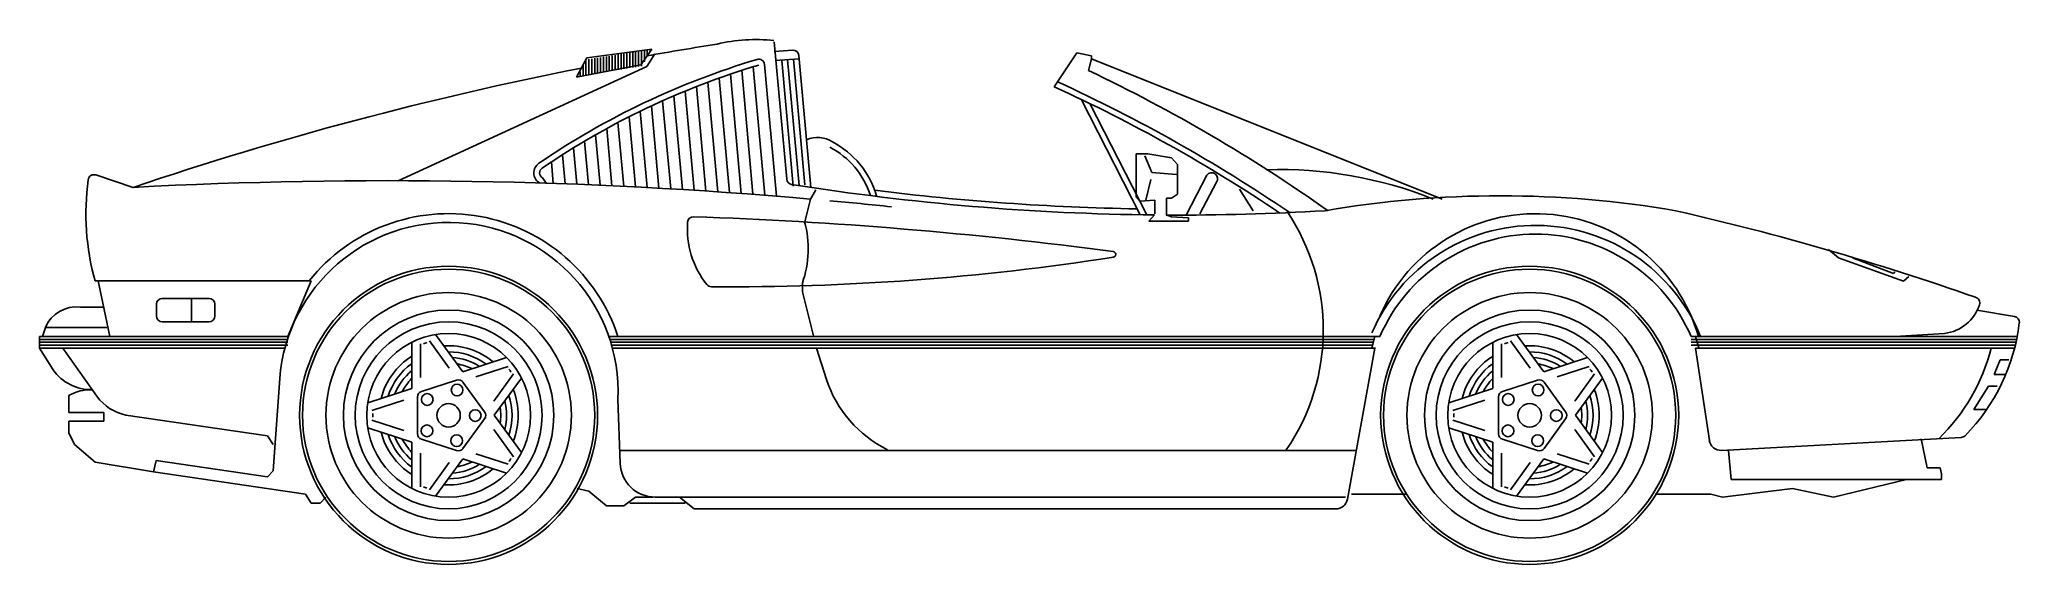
# Model space of a CAD drawing. Header units: millimetres. Extents: x -3277.7 to -3273.63, y 1929.45 to 1930.53.
import ezdxf

# ---------------------------------------------------------------- set-up
doc = ezdxf.new("R2010")
doc.units = ezdxf.units.MM
doc.header["$LTSCALE"] = 10
doc.layers.add('Veículos', color=2, linetype='Continuous')

msp = doc.modelspace()

# ---------------------------------------------------------------- linework, layer by layer
at = {"layer": 'Veículos'}
for p, q in [((-3276.5725, 1930.4882), (-3276.5939, 1930.4489)), ((-3276.4396, 1930.5063), (-3276.5725, 1930.4882)), ((-3276.5506, 1930.457), (-3276.5506, 1930.4883)), ((-3276.5446, 1930.458), (-3276.5446, 1930.4892)), ((-3276.5386, 1930.4589), (-3276.5386, 1930.4901)), ((-3276.5326, 1930.4599), (-3276.5326, 1930.4911)), ((-3276.5266, 1930.4608), (-3276.5266, 1930.492)), ((-3276.5206, 1930.4618), (-3276.5206, 1930.493)), ((-3276.5146, 1930.4627), (-3276.5146, 1930.4939)), ((-3276.5086, 1930.4637), (-3276.5086, 1930.4949)), ((-3276.5026, 1930.4646), (-3276.5026, 1930.4958)), ((-3276.4966, 1930.4656), (-3276.4966, 1930.4967)), ((-3276.4906, 1930.4665), (-3276.4906, 1930.4977)), ((-3276.4846, 1930.4675), (-3276.4846, 1930.4986)), ((-3276.4786, 1930.4684), (-3276.4786, 1930.4996)), ((-3276.4726, 1930.4694), (-3276.4726, 1930.5005)), ((-3276.4666, 1930.4703), (-3276.4666, 1930.5015)), ((-3276.4619, 1930.4742), (-3276.4396, 1930.5063)), ((-3276.4606, 1930.4713), (-3276.4606, 1930.5024)), ((-3276.4546, 1930.4801), (-3276.4546, 1930.5034)), ((-3276.4495, 1930.4703), (-3276.4331, 1930.4966)), ((-3276.4486, 1930.4918), (-3276.4486, 1930.5043)), ((-3276.4426, 1930.5035), (-3276.4426, 1930.5052)), ((-3276.188, 1930.5212), (-3276.1623, 1930.2393)), ((-3276.15, 1930.5043), (-3276.188, 1930.5016)), ((-3276.1372, 1930.4934), (-3276.1126, 1930.2224)), ((-3275.5666, 1930.4984), (-3275.6129, 1930.429)), ((-3275.5366, 1930.4924), (-3275.5666, 1930.4984)), ((-3275.5366, 1930.4864), (-3275.5366, 1930.4924)), ((-3276.9599, 1930.2356), (-3276.4495, 1930.4703)), ((-3276.5939, 1930.4489), (-3276.4619, 1930.4742)), ((-3276.5866, 1930.4513), (-3276.5866, 1930.4594)), ((-3276.5806, 1930.4523), (-3276.5806, 1930.4728)), ((-3276.5746, 1930.4532), (-3276.5746, 1930.4845)), ((-3276.5686, 1930.4542), (-3276.5686, 1930.4854)), ((-3276.5626, 1930.4551), (-3276.5626, 1930.4864)), ((-3276.5566, 1930.4561), (-3276.5566, 1930.4873)), ((-3276.278, 1930.455), (-3276.2558, 1930.2099)), ((-3276.2547, 1930.4627), (-3276.2316, 1930.2081)), ((-3276.2314, 1930.4701), (-3276.2074, 1930.2062)), ((-3276.2078, 1930.4747), (-3276.1832, 1930.2043)), ((-3276.1366, 1930.4864), (-3276.1857, 1930.4829)), ((-3276.1724, 1930.4831), (-3276.149, 1930.2251)), ((-3276.1605, 1930.4842), (-3276.137, 1930.2262)), ((-3276.1485, 1930.4853), (-3276.1251, 1930.2273)), ((-3275.5366, 1930.4864), (-3275.5426, 1930.4624)), ((-3274.8166, 1930.1984), (-3275.5366, 1930.4864)), ((-3276.394, 1930.4104), (-3276.3765, 1930.2179)), ((-3276.3709, 1930.4201), (-3276.3524, 1930.2164)), ((-3276.3477, 1930.4294), (-3276.3282, 1930.2149)), ((-3276.3245, 1930.4383), (-3276.3041, 1930.2133)), ((-3276.3013, 1930.4468), (-3276.2799, 1930.2116)), ((-3276.4861, 1930.3674), (-3276.473, 1930.2233)), ((-3276.4631, 1930.3788), (-3276.4489, 1930.222)), ((-3276.4401, 1930.3897), (-3276.4247, 1930.2207)), ((-3276.4171, 1930.4003), (-3276.4006, 1930.2194)), ((-3275.5578, 1930.4032), (-3275.4365, 1930.1661)), ((-3275.5399, 1930.3945), (-3275.4229, 1930.1659)), ((-3276.5547, 1930.3305), (-3276.5453, 1930.2267)), ((-3276.5319, 1930.3432), (-3276.5212, 1930.2256)), ((-3276.509, 1930.3555), (-3276.4971, 1930.2245)), ((-3276.623, 1930.2893), (-3276.6175, 1930.2296)), ((-3276.6003, 1930.3035), (-3276.5935, 1930.2287)), ((-3276.5775, 1930.3172), (-3276.5694, 1930.2277)), ((-3275.4207, 1930.2911), (-3275.4449, 1930.2911)), ((-3275.4449, 1930.2911), (-3275.4449, 1930.2022)), ((-3275.4268, 1930.2871), (-3275.4127, 1930.2528)), ((-3275.3722, 1930.2831), (-3275.4207, 1930.2911)), ((-3277.5046, 1930.2224), (-3277.5811, 1930.2479)), ((-3276.6456, 1930.2746), (-3276.6416, 1930.2305)), ((-3275.4127, 1930.2528), (-3275.3621, 1930.2487)), ((-3275.36, 1930.269), (-3275.3722, 1930.2831)), ((-3275.36, 1930.2083), (-3275.36, 1930.269)), ((-3275.2996, 1930.2476), (-3275.342, 1930.1655)), ((-3276.6638, 1930.2417), (-3276.6553, 1930.2302)), ((-3276.1022, 1930.2171), (-3276.1138, 1930.1984)), ((-3275.4146, 1930.2386), (-3275.4247, 1930.1961)), ((-3275.3722, 1930.2001), (-3275.36, 1930.2083)), ((-3275.2797, 1930.2329), (-3275.3137, 1930.1678)), ((-3275.2046, 1930.1739), (-3275.2328, 1930.2184)), ((-3276.1138, 1930.1984), (-3276.1254, 1930.1518)), ((-3275.4449, 1930.2022), (-3275.4369, 1930.1942)), ((-3275.4369, 1930.1942), (-3275.4066, 1930.1961)), ((-3275.419, 1930.1532), (-3275.4073, 1930.1663)), ((-3275.4066, 1930.1961), (-3275.4066, 1930.1678)), ((-3275.3829, 1930.1663), (-3275.3719, 1930.1619)), ((-3275.3823, 1930.1657), (-3275.3823, 1930.2001)), ((-3275.3823, 1930.2001), (-3275.3722, 1930.2001)), ((-3275.3375, 1930.1532), (-3275.419, 1930.1532)), ((-3275.3719, 1930.1619), (-3275.3375, 1930.1598)), ((-3275.3375, 1930.1598), (-3275.3375, 1930.1532)), ((-3274.0024, 1930.0774), (-3274.023, 1930.095)), ((-3273.8689, 1930.0297), (-3274.0024, 1930.0774)), ((-3273.8897, 1930.0455), (-3273.9738, 1930.0774)), ((-3273.8864, 1930.0488), (-3273.8897, 1930.0455)), ((-3277.5826, 1930.0304), (-3277.1386, 1930.0304)), ((-3277.5526, 1929.9164), (-3277.5766, 1930.0304)), ((-3277.1866, 1929.9164), (-3277.1386, 1930.0304)), ((-3276.1302, 1930.0261), (-3276.1296, 1930.0078)), ((-3276.1296, 1930.0078), (-3276.1074, 1929.9179)), ((-3273.8578, 1930.0392), (-3273.8689, 1930.0297)), ((-3277.6126, 1929.9764), (-3277.5646, 1929.9764)), ((-3277.4566, 1929.9584), (-3277.4566, 1929.9824)), ((-3277.4446, 1929.9944), (-3277.3486, 1929.9944)), ((-3277.3846, 1929.9944), (-3277.3846, 1929.9464)), ((-3277.3366, 1929.9824), (-3277.3366, 1929.9584)), ((-3273.6409, 1929.9575), (-3273.7186, 1929.9704)), ((-3277.6846, 1929.9344), (-3277.6906, 1929.9164)), ((-3277.5586, 1929.9344), (-3277.6846, 1929.9344)), ((-3277.3486, 1929.9464), (-3277.4446, 1929.9464)), ((-3276.8276, 1929.8436), (-3276.8833, 1929.9203)), ((-3274.6076, 1929.8436), (-3274.6633, 1929.9203)), ((-3273.7846, 1929.9224), (-3273.8866, 1929.9164)), ((-3277.1866, 1929.9164), (-3277.6966, 1929.9164)), ((-3277.6966, 1929.9164), (-3277.6966, 1929.8924)), ((-3277.1866, 1929.9104), (-3277.6966, 1929.9104)), ((-3277.1866, 1929.9044), (-3277.6966, 1929.9044)), ((-3277.1866, 1929.8984), (-3277.6966, 1929.8984)), ((-3277.1926, 1929.8924), (-3277.6966, 1929.8924)), ((-3277.6689, 1929.8477), (-3277.6966, 1929.8924)), ((-3277.5789, 1929.7937), (-3277.6486, 1929.8924)), ((-3276.9325, 1929.9043), (-3276.9325, 1929.8096)), ((-3276.9145, 1929.9015), (-3276.9145, 1929.8323)), ((-3276.8555, 1929.8514), (-3276.8962, 1929.9075)), ((-3274.9441, 1929.9164), (-3276.5278, 1929.9164)), ((-3274.9561, 1929.9104), (-3276.5258, 1929.9104)), ((-3274.9576, 1929.9044), (-3276.5239, 1929.9044)), ((-3274.9591, 1929.8984), (-3276.5221, 1929.8984)), ((-3274.9534, 1929.8924), (-3276.5204, 1929.8924)), ((-3276.0809, 1929.8282), (-3276.1014, 1929.8924)), ((-3274.9441, 1929.9164), (-3275.2978, 1929.9164)), ((-3274.9546, 1929.8924), (-3275.011, 1929.5821)), ((-3274.9546, 1929.9164), (-3274.9606, 1929.8924)), ((-3274.7125, 1929.9043), (-3274.7125, 1929.8096)), ((-3274.6945, 1929.9015), (-3274.6945, 1929.8323)), ((-3274.6355, 1929.8514), (-3274.6762, 1929.9075)), ((-3273.6352, 1929.9164), (-3274.3051, 1929.9164)), ((-3273.6352, 1929.9104), (-3274.3051, 1929.9104)), ((-3273.6377, 1929.9044), (-3274.3051, 1929.9044)), ((-3273.6391, 1929.8984), (-3274.3051, 1929.8984)), ((-3274.2959, 1929.9165), (-3274.2891, 1929.8927)), ((-3273.6406, 1929.8924), (-3274.2958, 1929.8924)), ((-3274.2958, 1929.8924), (-3274.2676, 1929.7029)), ((-3276.7375, 1929.8729), (-3276.8276, 1929.8436)), ((-3276.7346, 1929.8549), (-3276.8004, 1929.8335)), ((-3276.764, 1929.7834), (-3276.7233, 1929.8394)), ((-3274.5175, 1929.8729), (-3274.6076, 1929.8436)), ((-3274.5146, 1929.8549), (-3274.5804, 1929.8335)), ((-3274.544, 1929.7834), (-3274.5033, 1929.8394)), ((-3273.6706, 1929.8684), (-3273.6826, 1929.8384)), ((-3273.6826, 1929.8384), (-3273.6586, 1929.8384)), ((-3273.6526, 1929.8684), (-3273.6706, 1929.8684)), ((-3277.2166, 1929.6404), (-3277.2035, 1929.8298)), ((-3276.9325, 1929.8096), (-3277.0226, 1929.7803)), ((-3276.8405, 1929.8268), (-3276.9122, 1929.8035)), ((-3276.7827, 1929.7615), (-3276.8271, 1929.8225)), ((-3276.7628, 1929.7544), (-3276.7071, 1929.831)), ((-3274.7125, 1929.8096), (-3274.8026, 1929.7803)), ((-3274.6205, 1929.8268), (-3274.6922, 1929.8035)), ((-3274.5627, 1929.7615), (-3274.6071, 1929.8225)), ((-3274.5428, 1929.7544), (-3274.4871, 1929.831)), ((-3273.6946, 1929.8144), (-3273.7246, 1929.7664)), ((-3273.6766, 1929.8144), (-3273.6946, 1929.8144)), ((-3277.6366, 1929.7953), (-3277.6366, 1929.7604)), ((-3277.6366, 1929.7604), (-3277.5646, 1929.7604)), ((-3277.5646, 1929.7604), (-3277.5646, 1929.7424)), ((-3276.9485, 1929.7854), (-3277.0144, 1929.764)), ((-3276.9205, 1929.7921), (-3276.9205, 1929.7167)), ((-3276.5089, 1929.7873), (-3276.5044, 1929.6559)), ((-3274.7285, 1929.7854), (-3274.7944, 1929.764)), ((-3274.7005, 1929.7921), (-3274.7005, 1929.7167)), ((-3273.7246, 1929.7664), (-3273.7006, 1929.7664)), ((-3277.5646, 1929.7424), (-3277.6366, 1929.7424)), ((-3277.6366, 1929.7424), (-3277.6366, 1929.7184)), ((-3277.6366, 1929.7184), (-3277.6246, 1929.6944)), ((-3277.2286, 1929.7124), (-3277.5193, 1929.755)), ((-3277.0226, 1929.7285), (-3276.9325, 1929.6992)), ((-3277.0144, 1929.7448), (-3276.9485, 1929.7234)), ((-3276.8271, 1929.6863), (-3276.7827, 1929.7473)), ((-3276.7233, 1929.6694), (-3276.764, 1929.7255)), ((-3276.7071, 1929.6778), (-3276.7628, 1929.7544)), ((-3274.8026, 1929.7285), (-3274.7125, 1929.6992)), ((-3274.7944, 1929.7448), (-3274.7285, 1929.7234)), ((-3274.6071, 1929.6863), (-3274.5627, 1929.7473)), ((-3274.5033, 1929.6694), (-3274.544, 1929.7255)), ((-3274.4871, 1929.6778), (-3274.5428, 1929.7544)), ((-3277.6246, 1929.6944), (-3277.5826, 1929.6584)), ((-3277.2166, 1929.6944), (-3277.2286, 1929.7124)), ((-3276.9325, 1929.6992), (-3276.9325, 1929.6045)), ((-3276.9145, 1929.6765), (-3276.9145, 1929.6073)), ((-3276.9122, 1929.7053), (-3276.8405, 1929.682)), ((-3276.8004, 1929.6753), (-3276.7346, 1929.6539)), ((-3276.5053, 1929.6824), (-3274.9928, 1929.6824)), ((-3274.7125, 1929.6992), (-3274.7125, 1929.6045)), ((-3274.6945, 1929.6765), (-3274.6945, 1929.6073)), ((-3274.6922, 1929.7053), (-3274.6205, 1929.682)), ((-3274.5804, 1929.6753), (-3274.5146, 1929.6539)), ((-3273.7504, 1929.7089), (-3274.2426, 1929.6825)), ((-3274.2226, 1929.6224), (-3274.2286, 1929.6824)), ((-3273.8206, 1929.6464), (-3273.8326, 1929.7064)), ((-3277.5826, 1929.6584), (-3277.463, 1929.6386)), ((-3277.463, 1929.6386), (-3277.4572, 1929.6619)), ((-3277.1506, 1929.5924), (-3277.463, 1929.6386)), ((-3277.2286, 1929.6284), (-3277.4572, 1929.6619)), ((-3277.2286, 1929.6284), (-3277.2166, 1929.6404)), ((-3276.8962, 1929.6013), (-3276.8555, 1929.6574)), ((-3276.8833, 1929.5885), (-3276.8276, 1929.6652)), ((-3276.8276, 1929.6652), (-3276.7375, 1929.6359)), ((-3274.6762, 1929.6013), (-3274.6355, 1929.6574)), ((-3274.6633, 1929.5885), (-3274.6076, 1929.6652)), ((-3274.6076, 1929.6652), (-3274.5175, 1929.6359)), ((-3273.7936, 1929.6464), (-3273.8206, 1929.6464)), ((-3273.7936, 1929.6464), (-3273.7906, 1929.6344)), ((-3273.7906, 1929.6344), (-3273.7906, 1929.6224)), ((-3276.5686, 1929.5984), (-3276.5926, 1929.6044)), ((-3276.5326, 1929.5684), (-3276.5686, 1929.5984)), ((-3274.2406, 1929.5864), (-3274.0966, 1929.6044)), ((-3273.7906, 1929.6224), (-3274.2226, 1929.6224)), ((-3274.0966, 1929.6044), (-3274.0126, 1929.5864)), ((-3274.0126, 1929.5864), (-3273.8626, 1929.6224)), ((-3277.1386, 1929.5744), (-3277.1506, 1929.5924)), ((-3277.1206, 1929.5744), (-3277.1386, 1929.5744)), ((-3277.1086, 1929.5864), (-3277.1206, 1929.5744)), ((-3276.4966, 1929.5684), (-3276.5326, 1929.5684)), ((-3276.4726, 1929.5864), (-3276.4966, 1929.5684)), ((-3276.3706, 1929.5744), (-3276.4846, 1929.5744)), ((-3276.4366, 1929.5864), (-3276.4726, 1929.5864)), ((-3276.4324, 1929.5864), (-3275.0146, 1929.5864)), ((-3276.3526, 1929.5624), (-3276.3826, 1929.5864)), ((-3276.3526, 1929.5624), (-3275.0346, 1929.5624)), ((-3275.0026, 1929.5924), (-3274.8886, 1929.5924)), ((-3274.3786, 1929.5924), (-3274.2646, 1929.5924)), ((-3274.2646, 1929.5924), (-3274.2406, 1929.5864))]:
    msp.add_line(p, q, dxfattribs=at)
for centre, radius in [((-3276.8566, 1929.7544), 0.306), ((-3276.8566, 1929.7544), 0.3), ((-3274.6366, 1929.7544), 0.306), ((-3274.6366, 1929.7544), 0.3), ((-3276.8566, 1929.7544), 0.252), ((-3274.6366, 1929.7544), 0.252), ((-3276.8566, 1929.7544), 0.216), ((-3274.6366, 1929.7544), 0.216), ((-3276.8566, 1929.7544), 0.192), ((-3276.8566, 1929.7544), 0.168), ((-3274.6366, 1929.7544), 0.192), ((-3274.6366, 1929.7544), 0.168), ((-3276.9006, 1929.7869), 0.012), ((-3276.8393, 1929.8063), 0.012), ((-3274.6806, 1929.7869), 0.012), ((-3274.6193, 1929.8063), 0.012), ((-3276.8566, 1929.7544), 0.024), ((-3276.8019, 1929.754), 0.012), ((-3274.6366, 1929.7544), 0.024), ((-3274.5819, 1929.754), 0.012), ((-3276.9011, 1929.7226), 0.012), ((-3274.6811, 1929.7226), 0.012), ((-3276.8401, 1929.7023), 0.012), ((-3274.6201, 1929.7023), 0.012)]:
    msp.add_circle(centre, radius, dxfattribs=at)
for centre, radius, start, end in [((-3275.1794, 1923.3332), 7.271, 98.90924, 100.05794), ((-3276.2256, 1930.1755), 0.3502, 83.9156, 103.1755), ((-3276.1492, 1930.4923), 0.012, 5.1944, 94.1185), ((-3275.1794, 1923.3332), 7.271, 101.13755, 108.65049), ((-3275.7601, 1928.9343), 1.6184, 106.6287, 124.2618), ((-3275.7601, 1928.9343), 1.6064, 106.6287, 124.2618), ((-3276.2198, 1930.4736), 0.012, 5.1944, 106.6287), ((-3276.9773, 1927.4471), 3.3392, 54.7598, 64.5537), ((-3276.9773, 1927.4471), 3.2792, 56.1253, 65.4116), ((-3276.9773, 1927.4471), 3.2912, 55.8423, 65.3782), ((-3276.099, 1930.2686), 0.0561, 56.9829, 113.5542), ((-3276.1535, 1930.1536), 0.1711, 17.6367, 62.3192), ((-3276.1535, 1930.1536), 0.1831, 16.3877, 62.3192), ((-3277.5849, 1930.2365), 0.012, 71.5651, 172.226), ((-3276.6577, 1930.2521), 0.024, 124.2618, 239.656), ((-3276.6577, 1930.2521), 0.012, 124.2618, 239.656), ((-3275.2898, 1930.24), 0.0123, 324.9605, 141.986), ((-3275.149, 1929.4112), 0.8477, 68.2312, 91.8676), ((-3277.0869, 1930.1685), 0.5146, 172.226, 195.5692), ((-3276.9801, 1920.2628), 9.9734, 85.01644, 93.0145), ((-3276.1504, 1930.2404), 0.012, 185.1944, 260.9327), ((-3275.3566, 1935.2144), 5.0489, 260.9327, 269.4307), ((-3275.3566, 1935.2144), 5.0369, 262.8735, 269.0206), ((-3274.6966, 1928.078), 2.1271, 80.256, 99.744), ((-3276.8566, 1929.8024), 0.366, 18.1482, 141.4681), ((-3276.9801, 1920.2628), 9.9734, 84.05694, 84.78726), ((-3275.3566, 1935.2144), 5.0489, 269.7012, 273.4064), ((-3275.4967, 1929.9293), 0.4363, 325.6886, 33.9543), ((-3274.6246, 1929.8204), 0.348, 16.0134, 156.6372), ((-3275.5981, 1924.6454), 5.6711, 70.6707, 77.1477), ((-3276.8566, 1929.8024), 0.348, 357.5047, 175.4783), ((-3276.1835, 1930.1371), 0.1829, 175.6099, 218.626), ((-3276.3539, 1930.1502), 0.012, 88.8129, 175.6099), ((-3276.6652, 1921.1654), 9.0022, 82.51124, 88.01667), ((-3276.3289, 1930.0966), 0.2108, 340.4628, 15.1938), ((-3274.6246, 1929.7784), 0.366, 22.151, 156.6372), ((-3274.6246, 1929.7784), 0.348, 23.3628, 156.6372), ((-3275.4926, 1930.0848), 0.006, 279.6646, 83.3016), ((-3276.2759, 1935.1209), 5.1026, 269.54, 278.8423), ((-3276.317, 1930.0304), 0.012, 218.626, 270.3731), ((-3277.621, 1929.9082), 0.0688, 82.9525, 157.5604), ((-3277.4446, 1929.9824), 0.012, 90, 180), ((-3277.3486, 1929.9824), 0.012, 0, 90), ((-3273.7957, 1930.009), 0.0873, 277.3344, 341.6585), ((-3273.7243, 1929.9853), 0.012, 341.6585, 73.9092), ((-3277.4446, 1929.9584), 0.012, 180, 270), ((-3277.3486, 1929.9584), 0.012, 270, 0), ((-3274.0238, 1929.9905), 0.3955, 315.3221, 353.2753), ((-3273.6429, 1929.9456), 0.012, 353.2753, 80.5377), ((-3276.8566, 1929.7544), 0.156, 106.5619, 109.4381), ((-3276.8566, 1929.7544), 0.1429, 50.0923, 93.9077), ((-3276.8566, 1929.7544), 0.1303, 53.6367, 90.3633), ((-3274.6366, 1929.7544), 0.156, 106.5619, 109.4381), ((-3274.6366, 1929.7544), 0.1429, 50.0923, 93.9077), ((-3274.6366, 1929.7544), 0.1303, 53.6367, 90.3633), ((-3274.0718, 1929.9905), 0.3955, 314.0815, 345.6357), ((-3277.5905, 1929.9031), 0.096, 215.2176, 271.2671), ((-3276.8566, 1929.7544), 0.1429, 122.0923, 165.9077), ((-3276.8566, 1929.7544), 0.1303, 125.6367, 162.3633), ((-3276.8566, 1929.7544), 0.119, 129.6558, 158.3442), ((-3276.8566, 1929.7544), 0.119, 57.6558, 86.3442), ((-3276.8566, 1929.7544), 0.107, 63.2165, 80.7835), ((-3276.8566, 1929.7544), 0.156, 34.5619, 37.4381), ((-3274.6366, 1929.7544), 0.1429, 122.0923, 165.9077), ((-3274.6366, 1929.7544), 0.1303, 125.6367, 162.3633), ((-3274.6366, 1929.7544), 0.119, 129.6558, 158.3442), ((-3274.6366, 1929.7544), 0.119, 57.6558, 86.3442), ((-3274.6366, 1929.7544), 0.107, 63.2165, 80.7835), ((-3274.6366, 1929.7544), 0.156, 34.5619, 37.4381), ((-3277.5905, 1929.7111), 0.096, 88.7329, 118.6877), ((-3276.8566, 1929.7544), 0.107, 135.2165, 152.7835), ((-3276.9085, 1929.7921), 0.012, 108, 180), ((-3276.8368, 1929.8154), 0.012, 36, 108), ((-3276.8566, 1929.7544), 0.1429, 338.0923, 21.9077), ((-3275.8455, 1929.906), 0.2479, 198.287, 243.6279), ((-3274.6366, 1929.7544), 0.107, 135.2165, 152.7835), ((-3274.6885, 1929.7921), 0.012, 108, 180), ((-3274.6168, 1929.8154), 0.012, 36, 108), ((-3274.6366, 1929.7544), 0.1429, 338.0923, 21.9077), ((-3277.5005, 1929.8491), 0.096, 215.2176, 258.6901), ((-3276.8566, 1929.7544), 0.156, 178.5619, 181.4381), ((-3276.7924, 1929.7544), 0.012, 324, 36), ((-3276.8566, 1929.7544), 0.107, 351.2165, 8.7835), ((-3276.8566, 1929.7544), 0.119, 345.6558, 14.3442), ((-3276.8566, 1929.7544), 0.1303, 341.6367, 18.3633), ((-3274.6366, 1929.7544), 0.156, 178.5619, 181.4381), ((-3274.5724, 1929.7544), 0.012, 324, 36), ((-3274.6366, 1929.7544), 0.107, 351.2165, 8.7835), ((-3274.6366, 1929.7544), 0.119, 345.6558, 14.3442), ((-3274.6366, 1929.7544), 0.1303, 341.6367, 18.3633), ((-3276.8566, 1929.7544), 0.1429, 194.0923, 237.9077), ((-3276.9085, 1929.7167), 0.012, 180, 252), ((-3274.6366, 1929.7544), 0.1429, 194.0923, 237.9077), ((-3274.6885, 1929.7167), 0.012, 180, 252), ((-3276.8566, 1929.7544), 0.1303, 197.6367, 234.3633), ((-3276.8566, 1929.7544), 0.119, 201.6558, 230.3442), ((-3276.8566, 1929.7544), 0.107, 207.2165, 224.7835), ((-3276.8368, 1929.6934), 0.012, 252, 324), ((-3274.6366, 1929.7544), 0.1303, 197.6367, 234.3633), ((-3274.6366, 1929.7544), 0.119, 201.6558, 230.3442), ((-3274.6366, 1929.7544), 0.107, 207.2165, 224.7835), ((-3274.6168, 1929.6934), 0.012, 252, 324), ((-3274.2439, 1929.7064), 0.024, 188.4513, 273.0713), ((-3273.751, 1929.7209), 0.012, 273.0713, 315.3221), ((-3276.8566, 1929.7544), 0.1429, 266.0923, 309.9077), ((-3276.8566, 1929.7544), 0.1303, 269.6367, 306.3633), ((-3276.8566, 1929.7544), 0.119, 273.6558, 302.3442), ((-3276.8566, 1929.7544), 0.107, 279.2165, 296.7835), ((-3276.8566, 1929.7544), 0.156, 322.5619, 325.4381), ((-3276.4324, 1929.6584), 0.072, 181.9827, 270), ((-3274.6366, 1929.7544), 0.1429, 266.0923, 309.9077), ((-3274.6366, 1929.7544), 0.1303, 269.6367, 306.3633), ((-3274.6366, 1929.7544), 0.119, 273.6558, 302.3442), ((-3274.6366, 1929.7544), 0.107, 279.2165, 296.7835), ((-3274.6366, 1929.7544), 0.156, 322.5619, 325.4381), ((-3276.8566, 1929.7544), 0.156, 250.5619, 253.4381), ((-3274.6366, 1929.7544), 0.156, 250.5619, 253.4381), ((-3275.0346, 1929.5864), 0.024, 270, 349.6952)]:
    msp.add_arc(centre, radius, start, end, dxfattribs=at)

doc.saveas('drawing.dxf')
